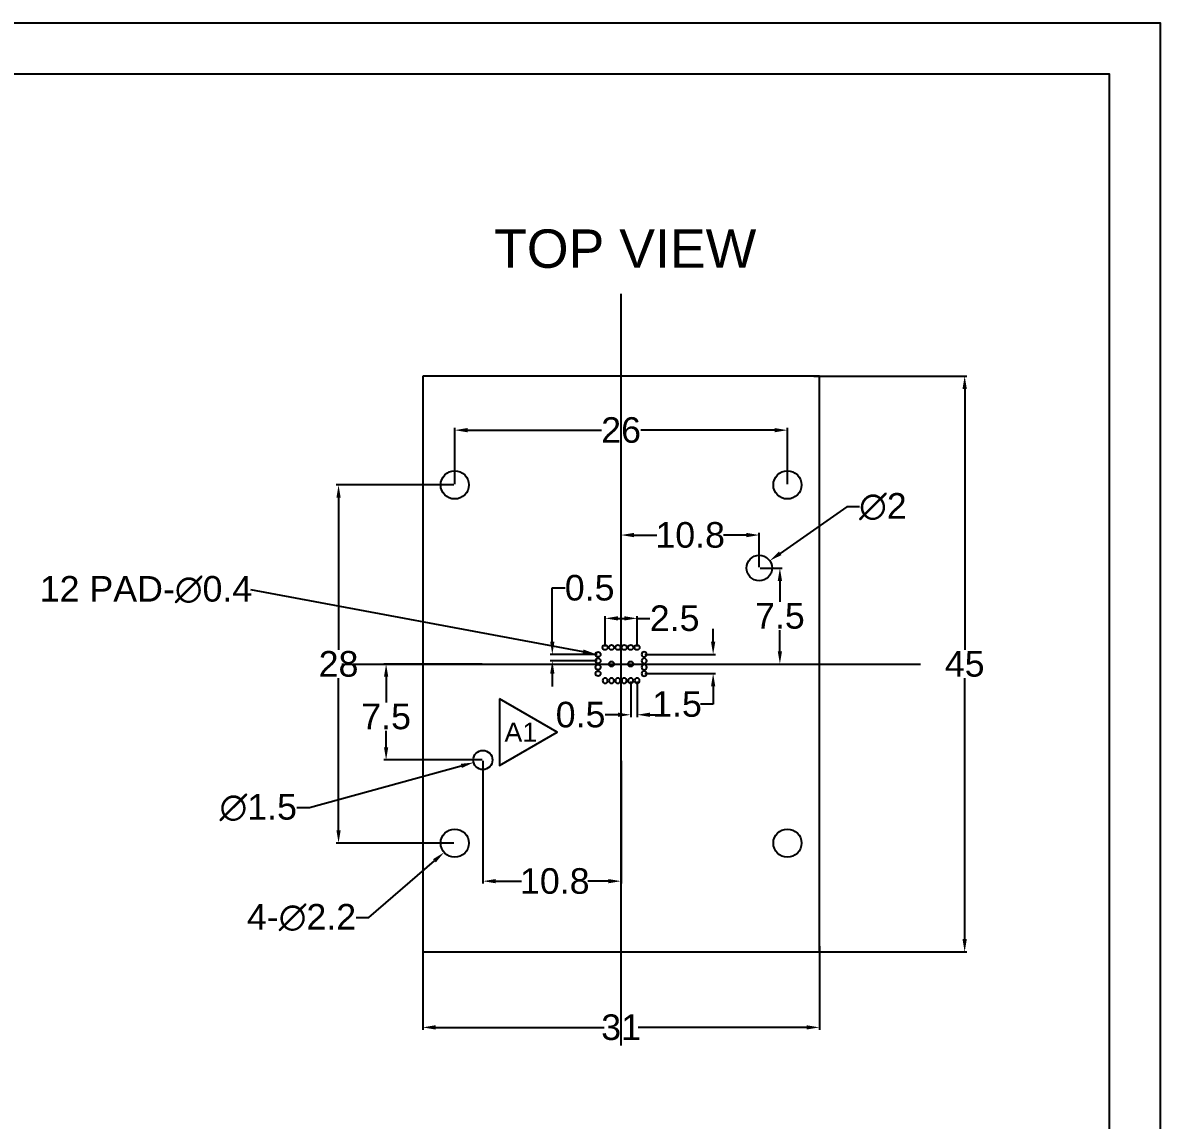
# Model space of a CAD drawing. Header units: inches. Extents: x 480 to 724, y 83 to 258.
# Drawn here: x 635.3 to 724.2, y 172 to 257.8 of the extents above; entities that cross this region are included whole.
import ezdxf

# ---------------------------------------------------------------- set-up
doc = ezdxf.new("R2010")
doc.units = ezdxf.units.IN
doc.header["$MEASUREMENT"] = 0
doc.linetypes.add('HIDDEN', pattern=[0.2, 0.1, -0.1])
doc.layers.add('02___PRT_ALL_AXES', color=7, linetype='Continuous')
doc.layers.add('DEFAULT_2', color=8, linetype='HIDDEN')
doc.styles.get("Standard").update_dxf_attribs({"font": 'arial.ttf'})
doc.dimstyles.get("Standard").update_dxf_attribs({"dimtxt": 2, "dimasz": 1, "dimexe": 0.18, "dimexo": 0.0625, "dimgap": 0.09, "dimtad": 0, "dimtih": 1, "dimtoh": 1, "dimdsep": 46, "dimtxsty": 'Standard', "dimcen": 0, "dimadec": 0, "dimazin": 0, "dimtfac": 1, "dimtofl": 0, "dimtmove": 0, "dimatfit": 3, "dimfxl": 1, "dimtolj": 1, "dimtzin": 0, "dimarcsym": 0})

# ---------------------------------------------------------------- blocks, each defined once
blk = doc.blocks.new('*D47')
at = {"color": 0, "lineweight": -2, "transparency": 16777216}
for p, q in [((697.166, 230.194), (709.136, 230.194)), ((708.956, 229.194), (708.956, 208.801)), ((708.956, 186.194), (708.956, 206.587)), ((697.166, 185.194), (709.136, 185.194))]:
    blk.add_line(p, q, dxfattribs=at)
at = {"color": 0, "transparency": 16777216}
for points in [[(708.789, 229.194), (709.122, 229.194), (708.956, 230.194)], [(708.789, 186.194), (709.122, 186.194), (708.956, 185.194)]]:
    blk.add_solid(points, dxfattribs=at)
at = {"layer": 'Defpoints', "color": 0, "transparency": 16777216}
for p in [(697.104, 230.194), (708.956, 230.194), (697.104, 185.194)]:
    blk.add_point(p, dxfattribs=at)
at = {"color": 0, "transparency": 16777216, "insert": (708.956, 207.694), "char_height": 2, "attachment_point": 5}
blk.add_mtext('\\A1;45', dxfattribs=at)
blk = doc.blocks.new('*D48')
at = {"color": 0, "lineweight": -2, "transparency": 16777216}
for p, q in [((666.604, 185.632), (666.604, 179.114)), ((697.604, 185.632), (697.604, 179.114)), ((667.604, 179.294), (680.775, 179.294)), ((696.604, 179.294), (683.433, 179.294))]:
    blk.add_line(p, q, dxfattribs=at)
at = {"color": 0, "transparency": 16777216}
for points in [[(667.604, 179.461), (667.604, 179.127), (666.604, 179.294)], [(696.604, 179.461), (696.604, 179.127), (697.604, 179.294)]]:
    blk.add_solid(points, dxfattribs=at)
at = {"layer": 'Defpoints', "color": 0, "transparency": 16777216}
for p in [(666.604, 185.694), (697.604, 185.694), (666.604, 179.294)]:
    blk.add_point(p, dxfattribs=at)
at = {"color": 0, "transparency": 16777216, "insert": (682.104, 179.294), "char_height": 2, "attachment_point": 5}
blk.add_mtext('\\A1;31', dxfattribs=at)
blk = doc.blocks.new('*D49')
at = {"color": 0, "lineweight": -2, "transparency": 16777216}
for p, q in [((669.041, 221.694), (659.843, 221.694)), ((660.023, 220.694), (660.023, 208.806)), ((660.023, 194.694), (660.023, 206.583)), ((669.041, 193.694), (659.843, 193.694))]:
    blk.add_line(p, q, dxfattribs=at)
at = {"color": 0, "transparency": 16777216}
for points in [[(659.856, 220.694), (660.189, 220.694), (660.023, 221.694)], [(659.856, 194.694), (660.189, 194.694), (660.023, 193.694)]]:
    blk.add_solid(points, dxfattribs=at)
at = {"layer": 'Defpoints', "color": 0, "transparency": 16777216}
for p in [(660.023, 221.694), (669.104, 221.694), (669.104, 193.694)]:
    blk.add_point(p, dxfattribs=at)
at = {"color": 0, "transparency": 16777216, "insert": (660.023, 207.694), "char_height": 2, "attachment_point": 5}
blk.add_mtext('\\A1;28', dxfattribs=at)
blk = doc.blocks.new('*D50')
at = {"color": 0, "lineweight": -2, "transparency": 16777216}
for p, q in [((669.104, 221.757), (669.104, 226.15)), ((670.104, 225.97), (680.565, 225.97)), ((694.104, 225.97), (683.643, 225.97)), ((695.104, 221.757), (695.104, 226.15))]:
    blk.add_line(p, q, dxfattribs=at)
at = {"color": 0, "transparency": 16777216}
for points in [[(670.104, 226.137), (670.104, 225.804), (669.104, 225.97)], [(694.104, 226.137), (694.104, 225.804), (695.104, 225.97)]]:
    blk.add_solid(points, dxfattribs=at)
at = {"layer": 'Defpoints', "color": 0, "transparency": 16777216}
for p in [(695.104, 225.97), (669.104, 221.694), (695.104, 221.694)]:
    blk.add_point(p, dxfattribs=at)
at = {"color": 0, "transparency": 16777216, "insert": (682.104, 225.97), "char_height": 2, "attachment_point": 5}
blk.add_mtext('\\A1;26', dxfattribs=at)
blk = doc.blocks.new('*D51')
at = {"color": 0, "lineweight": -2, "transparency": 16777216}
for p, q in [((692.966, 215.194), (694.696, 215.194)), ((694.516, 214.194), (694.516, 212.551)), ((694.516, 208.694), (694.516, 210.337)), ((692.966, 207.694), (694.696, 207.694))]:
    blk.add_line(p, q, dxfattribs=at)
at = {"color": 0, "transparency": 16777216}
for points in [[(694.349, 214.194), (694.683, 214.194), (694.516, 215.194)], [(694.349, 208.694), (694.683, 208.694), (694.516, 207.694)]]:
    blk.add_solid(points, dxfattribs=at)
at = {"layer": 'Defpoints', "color": 0, "transparency": 16777216}
for p in [(692.904, 215.194), (692.904, 207.694), (694.516, 207.694)]:
    blk.add_point(p, dxfattribs=at)
at = {"color": 0, "transparency": 16777216, "insert": (694.516, 211.444), "char_height": 2, "attachment_point": 5}
blk.add_mtext('\\A1;7.5', dxfattribs=at)
blk = doc.blocks.new('*D52')
at = {"color": 0, "lineweight": -2, "transparency": 16777216}
for p, q in [((682.104, 216.014), (682.104, 217.953)), ((692.904, 215.257), (692.904, 217.953)), ((683.104, 217.773), (684.908, 217.773)), ((691.904, 217.773), (690.099, 217.773))]:
    blk.add_line(p, q, dxfattribs=at)
at = {"color": 0, "transparency": 16777216}
for points in [[(683.104, 217.94), (683.104, 217.607), (682.104, 217.773)], [(691.904, 217.94), (691.904, 217.607), (692.904, 217.773)]]:
    blk.add_solid(points, dxfattribs=at)
at = {"layer": 'Defpoints', "color": 0, "transparency": 16777216}
for p in [(682.104, 217.773), (682.104, 215.952), (692.904, 215.194)]:
    blk.add_point(p, dxfattribs=at)
at = {"color": 0, "transparency": 16777216, "insert": (687.504, 217.773), "char_height": 2, "attachment_point": 5}
blk.add_mtext('\\A1;10.8', dxfattribs=at)
blk = doc.blocks.new('*D53')
at = {"color": 0, "lineweight": -2, "transparency": 16777216}
for p, q in [((671.241, 207.694), (663.56, 207.694)), ((663.74, 206.694), (663.74, 204.691)), ((663.74, 201.194), (663.74, 202.476)), ((671.241, 200.194), (663.56, 200.194))]:
    blk.add_line(p, q, dxfattribs=at)
at = {"color": 0, "transparency": 16777216}
for points in [[(663.574, 206.694), (663.907, 206.694), (663.74, 207.694)], [(663.574, 201.194), (663.907, 201.194), (663.74, 200.194)]]:
    blk.add_solid(points, dxfattribs=at)
at = {"layer": 'Defpoints', "color": 0, "transparency": 16777216}
for p in [(663.74, 207.694), (671.304, 207.694), (671.304, 200.194)]:
    blk.add_point(p, dxfattribs=at)
at = {"color": 0, "transparency": 16777216, "insert": (663.74, 203.584), "char_height": 2, "attachment_point": 5}
blk.add_mtext('\\A1;7.5', dxfattribs=at)
blk = doc.blocks.new('*D54')
at = {"color": 0, "lineweight": -2, "transparency": 16777216}
for p, q in [((671.304, 200.132), (671.304, 190.542)), ((682.104, 200.132), (682.104, 190.542)), ((672.304, 190.722), (674.326, 190.722)), ((681.104, 190.722), (679.517, 190.722))]:
    blk.add_line(p, q, dxfattribs=at)
at = {"color": 0, "transparency": 16777216}
for points in [[(672.304, 190.888), (672.304, 190.555), (671.304, 190.722)], [(681.104, 190.888), (681.104, 190.555), (682.104, 190.722)]]:
    blk.add_solid(points, dxfattribs=at)
at = {"layer": 'Defpoints', "color": 0, "transparency": 16777216}
for p in [(671.304, 200.194), (682.104, 200.194), (682.104, 190.722)]:
    blk.add_point(p, dxfattribs=at)
at = {"color": 0, "transparency": 16777216, "insert": (676.922, 190.722), "char_height": 2, "attachment_point": 5}
blk.add_mtext('\\A1;10.8', dxfattribs=at)
blk = doc.blocks.new('*D55')
at = {"color": 0, "lineweight": -2, "transparency": 16777216}
for p, q in [((657.752, 196.467), (669.617, 199.73)), ((656.752, 196.467), (657.752, 196.467))]:
    blk.add_line(p, q, dxfattribs=at)
at = {"color": 0, "transparency": 16777216}
blk.add_solid([(669.572, 199.891), (669.661, 199.57), (670.581, 199.996)], dxfattribs=at)
at = {"layer": 'Defpoints', "color": 0, "transparency": 16777216}
for p in [(672.027, 200.393), (670.581, 199.996)]:
    blk.add_point(p, dxfattribs=at)
at = {"color": 0, "transparency": 16777216, "insert": (653.746, 196.467), "char_height": 2, "attachment_point": 5}
blk.add_mtext('\\A1;∅1.5', dxfattribs=at)
blk = doc.blocks.new('*D56')
at = {"color": 0, "lineweight": -2, "transparency": 16777216}
for p, q in [((699.741, 219.99), (694.541, 216.343)), ((700.741, 219.99), (699.741, 219.99))]:
    blk.add_line(p, q, dxfattribs=at)
at = {"color": 0, "transparency": 16777216}
blk.add_solid([(694.446, 216.479), (694.637, 216.206), (693.723, 215.769)], dxfattribs=at)
at = {"layer": 'Defpoints', "color": 0, "transparency": 16777216}
for p in [(693.723, 215.769), (692.085, 214.62)]:
    blk.add_point(p, dxfattribs=at)
at = {"color": 0, "transparency": 16777216, "insert": (702.565, 219.99), "char_height": 2, "attachment_point": 5}
blk.add_mtext('\\A1;∅2', dxfattribs=at)
blk = doc.blocks.new('*D57')
at = {"color": 0, "lineweight": -2, "transparency": 16777216}
for p, q in [((662.399, 187.875), (667.518, 192.318)), ((661.399, 187.875), (662.399, 187.875))]:
    blk.add_line(p, q, dxfattribs=at)
at = {"color": 0, "transparency": 16777216}
blk.add_solid([(667.409, 192.444), (667.627, 192.192), (668.273, 192.973)], dxfattribs=at)
at = {"layer": 'Defpoints', "color": 0, "transparency": 16777216}
for p in [(669.935, 194.415), (668.273, 192.973)]:
    blk.add_point(p, dxfattribs=at)
at = {"color": 0, "transparency": 16777216, "insert": (657.13, 187.875), "char_height": 2, "attachment_point": 5}
blk.add_mtext('\\A1;4-∅2.2', dxfattribs=at)
blk = doc.blocks.new('*U84')
at = {"layer": 'DEFAULT_2', "color": 0, "linetype": 'ByBlock'}
blk.add_circle((0, 0), 0.2, dxfattribs=at)
blk = doc.blocks.new('*U85')
at = {"color": 0, "linetype": 'ByBlock', "lineweight": -2, "transparency": 16777216}
for p in [(0, 0), (0, -0.5), (0, -1), (0, -1.5), (0, -2), (0, -2.5)]:
    blk.add_blockref('*U84', p, dxfattribs=at)
blk = doc.blocks.new('*U86')
at = {"layer": 'DEFAULT_2', "color": 0, "linetype": 'ByBlock'}
blk.add_circle((0, 0), 0.2, dxfattribs=at)
blk = doc.blocks.new('*U87')
at = {"color": 0, "linetype": 'ByBlock', "lineweight": -2, "transparency": 16777216}
for p in [(-1.5, 0), (-1, 0), (-0.5, 0), (0, 0)]:
    blk.add_blockref('*U86', p, dxfattribs=at)
blk = doc.blocks.new('*U88')
at = {"layer": 'DEFAULT_2', "color": 0, "linetype": 'ByBlock'}
blk.add_circle((0, 0), 0.2, dxfattribs=at)
blk = doc.blocks.new('*U89')
at = {"color": 0, "linetype": 'ByBlock', "lineweight": -2, "transparency": 16777216}
for p in [(-1.5, 0), (-1, 0), (-0.5, 0), (0, 0)]:
    blk.add_blockref('*U88', p, dxfattribs=at)
blk = doc.blocks.new('*U90')
at = {"layer": 'DEFAULT_2', "color": 0, "linetype": 'ByBlock'}
blk.add_circle((0, 0), 0.2, dxfattribs=at)
blk = doc.blocks.new('*U91')
at = {"color": 0, "linetype": 'ByBlock', "lineweight": -2, "transparency": 16777216}
for p in [(0, 0), (0, -0.5), (0, -1), (0, -1.5), (0, -2), (0, -2.5)]:
    blk.add_blockref('*U90', p, dxfattribs=at)
blk = doc.blocks.new('*D93')
at = {"color": 0, "lineweight": -2, "transparency": 16777216}
for p, q in [((680.854, 209.057), (680.854, 211.442)), ((681.854, 211.262), (682.354, 211.262)), ((683.354, 209.057), (683.354, 211.442)), ((683.354, 211.262), (684.354, 211.262))]:
    blk.add_line(p, q, dxfattribs=at)
at = {"color": 0, "transparency": 16777216}
for points in [[(681.854, 211.429), (681.854, 211.095), (680.854, 211.262)], [(682.354, 211.429), (682.354, 211.095), (683.354, 211.262)]]:
    blk.add_solid(points, dxfattribs=at)
at = {"layer": 'Defpoints', "color": 0, "transparency": 16777216}
for p in [(683.354, 211.262), (680.854, 208.994), (683.354, 208.994)]:
    blk.add_point(p, dxfattribs=at)
at = {"color": 0, "transparency": 16777216, "insert": (686.289, 211.262), "char_height": 2, "attachment_point": 5}
blk.add_mtext('\\A1;2.5', dxfattribs=at)
blk = doc.blocks.new('*D94')
at = {"color": 0, "lineweight": -2, "transparency": 16777216}
for p, q in [((689.298, 209.444), (689.298, 210.444)), ((683.966, 208.444), (689.478, 208.444)), ((683.966, 206.944), (689.478, 206.944)), ((689.298, 205.944), (689.298, 204.556)), ((689.298, 204.556), (688.298, 204.556))]:
    blk.add_line(p, q, dxfattribs=at)
at = {"color": 0, "transparency": 16777216}
for points in [[(689.132, 209.444), (689.465, 209.444), (689.298, 208.444)], [(689.132, 205.944), (689.465, 205.944), (689.298, 206.944)]]:
    blk.add_solid(points, dxfattribs=at)
at = {"layer": 'Defpoints', "color": 0, "transparency": 16777216}
for p in [(683.904, 208.444), (683.904, 206.944), (689.298, 206.944)]:
    blk.add_point(p, dxfattribs=at)
at = {"color": 0, "transparency": 16777216, "insert": (686.474, 204.556), "char_height": 2, "attachment_point": 5}
blk.add_mtext('\\A1;1.5', dxfattribs=at)
blk = doc.blocks.new('*D95')
at = {"color": 0, "lineweight": -2, "transparency": 16777216}
for p, q in [((682.854, 206.332), (682.854, 203.548)), ((683.354, 206.332), (683.354, 203.548)), ((681.854, 203.728), (680.854, 203.728)), ((684.354, 203.728), (685.354, 203.728))]:
    blk.add_line(p, q, dxfattribs=at)
at = {"color": 0, "transparency": 16777216}
for points in [[(681.854, 203.895), (681.854, 203.562), (682.854, 203.728)], [(684.354, 203.895), (684.354, 203.562), (683.354, 203.728)]]:
    blk.add_solid(points, dxfattribs=at)
at = {"layer": 'Defpoints', "color": 0, "transparency": 16777216}
for p in [(682.854, 206.394), (683.354, 206.394), (682.854, 203.728)]:
    blk.add_point(p, dxfattribs=at)
at = {"color": 0, "transparency": 16777216, "insert": (678.936, 203.728), "char_height": 2, "attachment_point": 5}
blk.add_mtext('\\A1;0.5', dxfattribs=at)
blk = doc.blocks.new('*D96')
at = {"color": 0, "lineweight": -2, "transparency": 16777216}
for p, q in [((676.728, 209.444), (676.728, 213.643)), ((676.728, 213.643), (677.728, 213.643)), ((680.241, 208.444), (676.548, 208.444)), ((680.241, 207.944), (676.548, 207.944)), ((676.728, 206.944), (676.728, 205.944))]:
    blk.add_line(p, q, dxfattribs=at)
at = {"color": 0, "transparency": 16777216}
for points in [[(676.561, 209.444), (676.895, 209.444), (676.728, 208.444)], [(676.561, 206.944), (676.895, 206.944), (676.728, 207.944)]]:
    blk.add_solid(points, dxfattribs=at)
at = {"layer": 'Defpoints', "color": 0, "transparency": 16777216}
for p in [(676.728, 208.444), (680.304, 208.444), (680.304, 207.944)]:
    blk.add_point(p, dxfattribs=at)
at = {"color": 0, "transparency": 16777216, "insert": (679.646, 213.643), "char_height": 2, "attachment_point": 5}
blk.add_mtext('\\A1;0.5', dxfattribs=at)
blk = doc.blocks.new('*D97')
at = {"color": 0, "lineweight": -2, "transparency": 16777216}
blk.add_line((653.151, 213.506), (679.124, 208.664), dxfattribs=at)
at = {"color": 0, "transparency": 16777216}
blk.add_solid([(679.155, 208.828), (679.094, 208.5), (680.107, 208.481)], dxfattribs=at)
at = {"layer": 'Defpoints', "color": 0, "transparency": 16777216}
for p in [(680.107, 208.481), (680.501, 208.408)]:
    blk.add_point(p, dxfattribs=at)
at = {"color": 0, "transparency": 16777216, "insert": (644.972, 213.506), "char_height": 2, "attachment_point": 5}
blk.add_mtext('\\A1;12 PAD-∅0.4', dxfattribs=at)

msp = doc.modelspace()

# ---------------------------------------------------------------- linework, layer by layer
at = {"color": 1, "linetype": 'Continuous'}
for p, q in [((682.104, 177.891), (682.104, 236.623)), ((660.269, 207.694), (705.499, 207.694))]:
    msp.add_line(p, q, dxfattribs=at)
at = {"color": 7, "linetype": 'Continuous'}
for p, q in [((666.604, 230.194), (666.604, 185.194)), ((697.604, 230.194), (666.604, 230.194)), ((697.604, 185.194), (697.604, 230.194)), ((666.604, 185.194), (697.604, 185.194))]:
    msp.add_line(p, q, dxfattribs=at)
for points in [[(724.241, 83.387), (480.45, 83.387), (480.45, 257.813), (724.241, 257.813)], [(720.241, 87.387), (484.45, 87.387), (484.45, 253.813), (720.241, 253.813)]]:
    msp.add_lwpolyline(points, close=True)
at = {"color": 1}
msp.add_lwpolyline([(672.612, 204.964), (672.612, 199.768), (677.112, 202.366)], close=True, dxfattribs=at)
at = {"layer": '02___PRT_ALL_AXES', "color": 7, "linetype": 'Continuous'}
for centre, radius in [((669.104, 221.694), 1.1), ((695.104, 221.694), 1.1), ((692.904, 215.194), 1), ((671.304, 200.194), 0.75), ((669.104, 193.694), 1.1), ((695.104, 193.694), 1.1)]:
    msp.add_circle(centre, radius, dxfattribs=at)
at = {"layer": 'DEFAULT_2', "color": 0, "linetype": 'ByBlock'}
for centre in [(681.354, 207.694), (682.854, 207.694)]:
    msp.add_circle(centre, 0.2, dxfattribs=at)

# ---------------------------------------------------------------- block references
at = {"color": 0, "rotation": 90}
for name, p in [('*U85', (680.854, 208.994)), ('*U87', (680.304, 208.444))]:
    msp.add_blockref(name, p, dxfattribs=at)
at = {"color": 0, "xscale": -1}
for name, p, rotation in [('*U89', (683.904, 208.444), 270), ('*U91', (680.854, 206.394), 90)]:
    msp.add_blockref(name, p, dxfattribs=dict(at, rotation=rotation))

# ---------------------------------------------------------------- texts
at = {"insert": (672.181, 241.66), "char_height": 3, "width": 23.83279, "attachment_point": 1}
msp.add_mtext('TOP VIEW', dxfattribs=at)
at = {"color": 1, "insert": (672.987, 203.116), "char_height": 1.5, "attachment_point": 1}
msp.add_mtext_dynamic_manual_height_columns('A1', width=2.25, gutter_width=1, heights=[0], dxfattribs=at)

# ---------------------------------------------------------------- dimensions: what is measured, and where the dimension line sits
at = {"color": 3}
for base, p1, p2, picture, middle in [((708.956, 230.194), (697.104, 185.194), (697.104, 230.194), '*D47', (708.956, 207.694)), ((660.023, 221.694), (669.104, 193.694), (669.104, 221.694), '*D49', (660.023, 207.694)), ((694.516, 207.694), (692.904, 215.194), (692.904, 207.694), '*D51', (694.516, 211.444))]:
    dim = msp.add_linear_dim(base=base, p1=p1, p2=p2, angle=90, dimstyle='Standard', dxfattribs=at)
    dim.commit()
    dim.dimension.update_dxf_attribs({"geometry": picture, "text_midpoint": middle})
for base, p1, p2, picture, middle in [((695.104, 225.97), (669.104, 221.694), (695.104, 221.694), '*D50', (682.104, 225.97)), ((682.104, 217.773), (692.904, 215.194), (682.104, 215.952), '*D52', (687.504, 217.773)), ((683.354, 211.262), (680.854, 208.994), (683.354, 208.994), '*D93', (686.289, 211.262)), ((682.854, 203.728), (683.354, 206.394), (682.854, 206.394), '*D95', (678.936, 203.728)), ((666.604, 179.294), (697.604, 185.694), (666.604, 185.694), '*D48', (682.104, 179.294))]:
    dim = msp.add_linear_dim(base=base, p1=p1, p2=p2, dimstyle='Standard', dxfattribs=at)
    dim.commit()
    dim.dimension.update_dxf_attribs({"geometry": picture, "text_midpoint": middle})
for p1, p2, picture, middle in [((692.085, 214.62), (693.723, 215.769), '*D56', (702.565, 219.99)), ((672.027, 200.393), (670.581, 199.996), '*D55', (653.746, 196.467))]:
    dim = msp.add_diameter_dim_2p(p1=p1, p2=p2, dimstyle='Standard', dxfattribs=at)
    dim.commit()
    dim.dimension.update_dxf_attribs({"geometry": picture, "text_midpoint": middle, "dimtype": 163})
for p1, p2, text, picture, middle in [((680.501, 208.408), (680.107, 208.481), '12 PAD-<>', '*D97', (653.151, 213.506)), ((669.935, 194.415), (668.273, 192.973), '4-<>', '*D57', (657.13, 187.875))]:
    dim = msp.add_diameter_dim_2p(p1=p1, p2=p2, text=text, dimstyle='Standard', dxfattribs=at)
    dim.commit()
    dim.dimension.update_dxf_attribs({"geometry": picture, "text_midpoint": middle, "dimtype": 163})
for base, p1, p2, picture, middle in [((676.728, 208.444), (680.304, 207.944), (680.304, 208.444), '*D96', (679.646, 213.643)), ((689.298, 206.944), (683.904, 208.444), (683.904, 206.944), '*D94', (686.474, 204.556)), ((663.74, 207.694), (671.304, 200.194), (671.304, 207.694), '*D53', (663.74, 203.584))]:
    dim = msp.add_linear_dim(base=base, p1=p1, p2=p2, angle=90, dimstyle='Standard', dxfattribs=at)
    dim.commit()
    dim.dimension.update_dxf_attribs({"geometry": picture, "text_midpoint": middle, "dimtype": 160})
dim = msp.add_linear_dim(base=(682.104, 190.722), p1=(671.304, 200.194), p2=(682.104, 200.194), dimstyle='Standard', dxfattribs=at)
dim.commit()
dim.dimension.update_dxf_attribs({"geometry": '*D54', "text_midpoint": (676.922, 190.722), "dimtype": 160})

doc.saveas('drawing.dxf')
